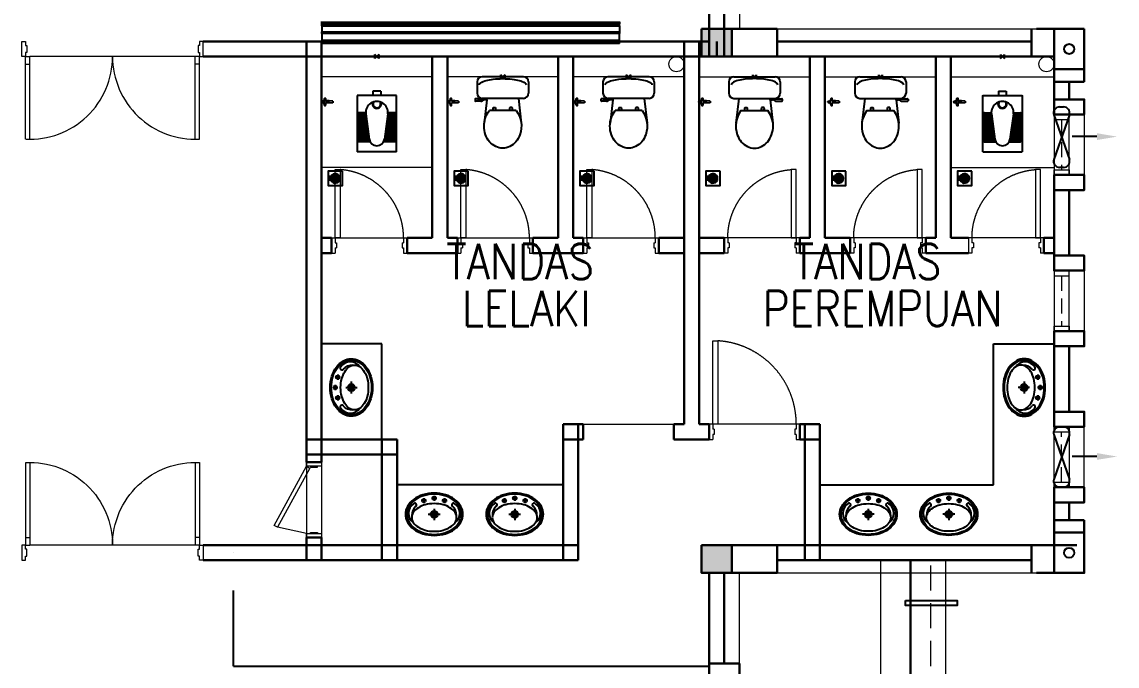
# Model space of a CAD drawing. Header units: inches. Extents: x -86208230 to 200276, y 9267 to 1246656.
# Drawn here: x 128979 to 139855, y 37848 to 44242 of the extents above; entities that cross this region are included whole.
import ezdxf
from ezdxf.enums import TextEntityAlignment as Align

# ---------------------------------------------------------------- set-up
doc = ezdxf.new("R2010")
doc.units = ezdxf.units.IN
doc.header["$MEASUREMENT"] = 0
for name, pattern in [('DASHDOT', [1, 0.5, -0.25, 0, -0.25]), ('DASHED', [19.05, 12.7, -6.35]), ('HIDDEN', [0.375, 0.25, -0.125])]:
    doc.linetypes.add(name, pattern=pattern)
for name, color, linetype, lineweight in [('COLUMN', 8, 'Continuous', 30), ('CORRIDOR', 8, 'Continuous', 20), ('DETAIL', 8, 'Continuous', 20), ('DOOR', 8, 'Continuous', 20), ('DR', 8, 'Continuous', 18), ('LW', 8, 'Continuous', 20), ('t3', 8, 'Continuous', 25), ('wall', 8, 'Continuous', 30), ('WIN', 8, 'Continuous', 18)]:
    doc.layers.add(name, color=color, linetype=linetype, lineweight=lineweight)
for name, color, linetype in [('DOWNPIPE', 8, 'Continuous'), ('E-LIGHT', 4, 'Continuous'), ('Edges', 7, 'Continuous'), ('FIXT', 8, 'Continuous'), ('GRID', 8, 'DASHDOT'), ('LIGHT', 4, 'Continuous'), ('LWALL', 8, 'Continuous'), ('ORIGIN', 8, 'Continuous'), ('partition', 8, 'Continuous'), ('SAN', 8, 'Continuous'), ('SANITARY', 8, 'Continuous')]:
    doc.layers.add(name, color=color, linetype=linetype)
doc.layers.get('E-LIGHT').off()
doc.styles.add('LAILA', font='romans.shx', dxfattribs={"width": 0.85})

# ---------------------------------------------------------------- blocks, each defined once
blk = doc.blocks.new('Dp750')
at = {"layer": 'DOOR', "color": 1}
for p, q in [((0, 150), (0, 0)), ((0, 150), (0, 0)), ((750, 150), (750, 0)), ((750, 150), (750, 0))]:
    blk.add_line(p, q, dxfattribs=at)
at = {"layer": 'DOOR'}
for p, q in [((0, 150), (35, 150)), ((35, 150), (35, 100)), ((715, 150), (750, 150)), ((715, 150), (715, 100)), ((0, 0), (35, 0)), ((35, 100), (50, 100)), ((35, 50), (50, 50)), ((35, 50), (35, 0)), ((50, 100), (50, 50)), ((700, 100), (700, 50)), ((700, 100), (715, 100)), ((700, 50), (715, 50)), ((715, 50), (715, 0)), ((715, 0), (750, 0))]:
    blk.add_line(p, q, dxfattribs=at)
blk.add_lwpolyline([(35, 150), (35, 830), (85, 830), (85, 150)], close=True, dxfattribs=at)
at = {"layer": 'DOOR', "color": 9, "linetype": 'DASHED', "ltscale": 100}
blk.add_arc((35, 150), 680, 360, 85.7833, dxfattribs=at)
blk = doc.blocks.new('TAB')
at = {"layer": 'FIXT'}
for p, q in [((-186, 13), (-70, 22)), ((-186, -13), (-186, 13)), ((-120, 5), (-120, -5)), ((-80, 10), (-115, 10)), ((-70, 55), (-70, 20)), ((-55, 60), (-65, 60)), ((-50, 55), (-50, 20)), ((-50, 24), (-46, 24)), ((-5, 10), (-40, 10)), ((0, 5), (0, -5)), ((-186, -13), (-70, -22)), ((-80, -10), (-115, -10)), ((-70, -20), (-70, -55)), ((-55, -60), (-65, -60)), ((-50, -20), (-50, -55)), ((-50, -24), (-46, -24)), ((-5, -10), (-40, -10))]:
    blk.add_line(p, q, dxfattribs=at)
for centre, radius, start, end in [((-115, 5), 5, 90, 180), ((-80, 20), 10, 270, 0), ((-65, 55), 5, 90, 180), ((-55, 55), 5, 0, 90), ((-40, 20), 10, 180, 270), ((-46, 0), 24.2, 24.4433, 90), ((-5, 5), 5, 0, 90), ((-115, -5), 5, 180, 270), ((-80, -20), 10, 0, 90), ((-65, -55), 5, 180, 270), ((-55, -55), 5, 270, 0), ((-40, -20), 10, 90, 180), ((-46, 0), 24.2, 270, 335.5567), ((-5, -5), 5, 270, 0)]:
    blk.add_arc(centre, radius, start, end, dxfattribs=at)
blk = doc.blocks.new('TAP1-P')
at = {"layer": 'FIXT', "rotation": 90}
blk.add_blockref('TAB', (0, 0), dxfattribs=at)
blk = doc.blocks.new('TAP(C)')
at = {"layer": 'wall', "xscale": -0.599999999973992, "yscale": 0.5999999999767169, "zscale": 0.5999999999999999, "rotation": 269.9999000484524}
blk.add_blockref('TAP1-P', (0, 0), dxfattribs=at)
blk = doc.blocks.new('*X41')
at = {"color": 0}
for p, q in [((89.889, 61.166), (89.852, 61.203)), ((89.853, 61.198), (89.901, 61.245)), ((89.853, 61.216), (89.883, 61.245)), ((89.905, 61.168), (89.854, 61.219)), ((89.858, 61.185), (89.913, 61.24)), ((89.917, 61.175), (89.86, 61.231)), ((89.867, 61.176), (89.923, 61.232)), ((89.925, 61.184), (89.869, 61.239)), ((89.878, 61.169), (89.93, 61.221)), ((89.931, 61.196), (89.882, 61.245)), ((89.893, 61.166), (89.932, 61.206)), ((89.932, 61.212), (89.898, 61.246))]:
    blk.add_line(p, q, dxfattribs=at)
blk = doc.blocks.new('ZPO')
at = {"layer": 'ORIGIN'}
for p, q in [((-20, 20), (-20, -20)), ((-20, 20), (20, -20)), ((-20, -20), (20, 20)), ((20, -20), (20, 20))]:
    blk.add_line(p, q, dxfattribs=at)
blk = doc.blocks.new('Dp900')
at = {"layer": 'DOOR', "color": 4}
for p, q in [((35, 150), (0, 150)), ((35, 150), (35, 100)), ((900, 150), (865, 150)), ((865, 150), (865, 100)), ((0, 0), (35, 0)), ((50, 100), (35, 100)), ((50, 50), (35, 50)), ((35, 50), (35, 0)), ((50, 100), (50, 50)), ((850, 100), (850, 50)), ((865, 100), (850, 100)), ((865, 50), (850, 50)), ((865, 50), (865, 0)), ((865, 0), (900, 0))]:
    blk.add_line(p, q, dxfattribs=at)
at = {"layer": 'DOOR', "color": 1}
for p, q in [((0, 150), (0, 0)), ((0, 150), (0, 0)), ((900, 150), (900, 0)), ((900, 150), (900, 0))]:
    blk.add_line(p, q, dxfattribs=at)
at = {"layer": 'DOOR'}
blk.add_lwpolyline([(35, 150), (35, 980), (85, 980), (85, 150)], close=True, dxfattribs=at)
at = {"layer": 'DOOR', "color": 9, "linetype": 'DASHED', "ltscale": 100}
blk.add_arc((35, 150), 830, 360, 86.5464, dxfattribs=at)
blk = doc.blocks.new('W22')
at = {"layer": 'LW', "color": 2}
blk.add_line((-2456199, -908621), (-2456199, -908021), dxfattribs=at)
at = {"layer": 'wall'}
for points in [[(-2456499, -908021), (-2456499, -907871), (-2456199, -907871), (-2456199, -908021)], [(-2456499, -908771), (-2456499, -908621), (-2456199, -908621), (-2456199, -908771)]]:
    blk.add_lwpolyline(points, close=True, dxfattribs=at)
at = {"layer": 'WIN', "linetype": 'HIDDEN', "ltscale": 600}
blk.add_line((-2456424, -908571), (-2456424, -908071), dxfattribs=at)
at = {"layer": 'WIN'}
blk.add_line((-2456499, -908571), (-2456349, -908571), dxfattribs=at)
blk.add_lwpolyline([(-2456349, -908021), (-2456349, -908621), (-2456499, -908621), (-2456499, -908021)], dxfattribs=at)
blk.add_lwpolyline([(-2456349, -908071), (-2456349, -908021), (-2456499, -908021), (-2456499, -908071)], close=True, dxfattribs=at)
blk = doc.blocks.new('WC1')
at = {"layer": 'DETAIL', "color": 8}
for p, q in [((-2082463, -671463), (-2082463, -671853)), ((-2082463, -671463), (-2081903, -671463)), ((-2082363, -671479), (-2082363, -671591)), ((-2082351, -671479), (-2082351, -671586)), ((-2082338, -671479), (-2082338, -671583)), ((-2082326, -671479), (-2082326, -671582)), ((-2082313, -671479), (-2082313, -671580)), ((-2082301, -671479), (-2082301, -671578)), ((-2082288, -671479), (-2082288, -671577)), ((-2082276, -671479), (-2082276, -671575)), ((-2082263, -671479), (-2082263, -671573)), ((-2082251, -671479), (-2082251, -671571)), ((-2082238, -671479), (-2082238, -671570)), ((-2082226, -671479), (-2082226, -671568)), ((-2082213, -671479), (-2082213, -671566)), ((-2082201, -671479), (-2082201, -671564)), ((-2082188, -671479), (-2082188, -671563)), ((-2082176, -671479), (-2082176, -671561)), ((-2082163, -671479), (-2082163, -671559)), ((-2082151, -671479), (-2082151, -671557)), ((-2082138, -671479), (-2082138, -671556)), ((-2082126, -671479), (-2082126, -671554)), ((-2082113, -671479), (-2082113, -671552)), ((-2082101, -671479), (-2082101, -671551)), ((-2082088, -671479), (-2082088, -671549)), ((-2082076, -671479), (-2082076, -671548)), ((-2081903, -671463), (-2081903, -671853)), ((-2082089, -671549), (-2082339, -671584)), ((-2081863, -671619), (-2081903, -671619)), ((-2081863, -671697), (-2081903, -671697)), ((-2081863, -671619), (-2081863, -671697)), ((-2082363, -671724), (-2082363, -671837)), ((-2082351, -671729), (-2082351, -671837)), ((-2082089, -671767), (-2082339, -671732)), ((-2082338, -671732), (-2082338, -671837)), ((-2082326, -671734), (-2082326, -671837)), ((-2082313, -671736), (-2082313, -671837)), ((-2082301, -671737), (-2082301, -671837)), ((-2082288, -671739), (-2082288, -671837)), ((-2082276, -671741), (-2082276, -671837)), ((-2082263, -671743), (-2082263, -671837)), ((-2082251, -671744), (-2082251, -671837)), ((-2082238, -671746), (-2082238, -671837)), ((-2082226, -671748), (-2082226, -671837)), ((-2082213, -671749), (-2082213, -671837)), ((-2082201, -671751), (-2082201, -671837)), ((-2082188, -671753), (-2082188, -671837)), ((-2082176, -671755), (-2082176, -671837)), ((-2082163, -671756), (-2082163, -671837)), ((-2082151, -671758), (-2082151, -671837)), ((-2082138, -671760), (-2082138, -671837)), ((-2082126, -671762), (-2082126, -671837)), ((-2082113, -671763), (-2082113, -671837)), ((-2082101, -671765), (-2082101, -671837)), ((-2082088, -671767), (-2082088, -671837)), ((-2082076, -671768), (-2082076, -671837)), ((-2081903, -671853), (-2082463, -671853))]:
    blk.add_line(p, q, dxfattribs=at)
for centre, radius, start, end in [((-2082357, -671479), 6.25, 0, 180), ((-2082332, -671479), 6.25, 0, 180), ((-2082307, -671479), 6.25, 0, 180), ((-2082282, -671479), 6.25, 0, 180), ((-2082257, -671479), 6.25, 0, 180), ((-2082232, -671479), 6.25, 0, 180), ((-2082207, -671479), 6.25, 0, 180), ((-2082182, -671479), 6.25, 0, 180), ((-2082157, -671479), 6.25, 0, 180), ((-2082132, -671479), 6.25, 0, 180), ((-2082107, -671479), 6.25, 0, 180), ((-2082082, -671479), 6.25, 0, 180), ((-2082328, -671658), 75, 97.889, 262.111), ((-2082073, -671658), 110, 262.111, 97.889), ((-2081988, -671658), 45, 68.1271, 291.8729), ((-2081988, -671658), 37.5, 57.0356, 302.9644), ((-2082357, -671837), 6.25, 180, 0), ((-2082332, -671837), 6.25, 180, 0), ((-2082307, -671837), 6.25, 180, 0), ((-2082282, -671837), 6.25, 180, 0), ((-2082257, -671837), 6.25, 180, 0), ((-2082232, -671837), 6.25, 180, 0), ((-2082207, -671837), 6.25, 180, 0), ((-2082182, -671837), 6.25, 180, 0), ((-2082157, -671837), 6.25, 180, 0), ((-2082132, -671837), 6.25, 180, 0), ((-2082107, -671837), 6.25, 180, 0), ((-2082082, -671837), 6.25, 180, 0)]:
    blk.add_arc(centre, radius, start, end, dxfattribs=at)
at = {"layer": 'ORIGIN', "color": 8}
for p, q in [((-2081498, -671638), (-2081538, -671638)), ((-2081498, -671638), (-2081538, -671678)), ((-2081538, -671638), (-2081498, -671678)), ((-2081538, -671678), (-2081498, -671678))]:
    blk.add_line(p, q, dxfattribs=at)
blk = doc.blocks.new('A$C64615766')
at = {"layer": 'CORRIDOR', "color": 2}
blk.add_line((1722, 823), (78, 823), dxfattribs=at)
at = {"layer": 'DR', "color": 3}
for p, q in [((0, 823), (0, 973)), ((1800, 823), (1800, 973))]:
    blk.add_line(p, q, dxfattribs=at)
at = {"layer": 'DR'}
for p, q in [((37, 823), (78, 823)), ((37, 1), (37, 823)), ((78, 0), (78, 823)), ((1762, 823), (1722, 823)), ((1722, 0), (1722, 823)), ((1762, 1), (1762, 823)), ((37, 748), (78, 748)), ((1762, 748), (1722, 748))]:
    blk.add_line(p, q, dxfattribs=at)
for points in [[(0, 973), (37, 973), (37, 933), (50, 933), (50, 863), (37, 863), (37, 823), (0, 823)], [(1800, 973), (1762, 973), (1762, 933), (1750, 933), (1750, 863), (1762, 863), (1762, 823), (1800, 823)]]:
    blk.add_lwpolyline(points, dxfattribs=at)
at = {"layer": 'DR', "color": 8}
for centre, start, end in [((78, 823), 267.2126, 0.0001), ((1722, 823), 179.9999, 272.7874)]:
    blk.add_arc(centre, 822, start, end, dxfattribs=at)
blk = doc.blocks.new('Ef')
at = {"layer": 'LIGHT', "color": 7}
blk.add_line((4, 348), (4, 102), dxfattribs=at)
at = {"layer": 'LIGHT'}
for p, q in [((-291, -23), (-291, 17)), ((-214, -80), (231, 74)), ((-214, 74), (231, -80)), ((309, 17), (309, -23))]:
    blk.add_line(p, q, dxfattribs=at)
for centre, start, end in [((-231, 17), 72.6318, 180), ((249, 17), 0, 107.3682), ((-231, -23), 180, 287.3682), ((249, -23), 252.6318, 0)]:
    blk.add_arc(centre, 60, start, end, dxfattribs=at)
at = {"layer": 'LIGHT', "color": 7}
blk.add_solid([(-30, 348), (37, 348), (4, 548)], dxfattribs=at)
blk = doc.blocks.new('air con')
at = {"layer": 'Edges'}
for p, q in [((71.4, 41.9), (152.4, 41.9)), ((71.4, 41.9), (71.4, 41.09)), ((152.4, 41.09), (152.4, 41.9)), ((71.4, 41.09), (152.4, 41.09)), ((71.4, 41.09), (71.4, 39.12)), ((71.4, 39.12), (152.4, 39.12)), ((71.4, 38.72), (71.4, 39.12)), ((152.4, 38.72), (71.4, 38.72)), ((71.4, 37.09), (71.4, 38.72)), ((152.4, 39.12), (152.4, 41.09)), ((152.4, 39.12), (152.4, 38.72)), ((152.4, 37.09), (152.4, 38.72)), ((71.4, 37.09), (71.4, 36.7)), ((152.4, 37.09), (71.4, 37.09)), ((152.4, 36.7), (71.4, 36.7)), ((71.4, 36.7), (71.4, 36.54)), ((152.4, 36.54), (71.4, 36.54)), ((71.4, 36.08), (71.4, 36.54)), ((152.4, 36.08), (71.4, 36.08)), ((71.4, 36.08), (71.4, 35.91)), ((152.4, 37.09), (152.4, 36.7)), ((152.4, 36.7), (152.4, 36.54)), ((152.4, 36.54), (152.4, 36.08)), ((152.4, 36.08), (152.4, 35.91))]:
    blk.add_line(p, q, dxfattribs=at)
blk = doc.blocks.new('2.0 HP AIR CONDITION')
at = {"xscale": 36.51607049631966, "yscale": 36.51607049631966, "zscale": 36.51607049631966}
blk.add_blockref('air con', (-4183, -544), dxfattribs=at)

msp = doc.modelspace()

# ---------------------------------------------------------------- hatches: boundary and pattern name
at = {"layer": 'COLUMN'}
for points in [[(135729, 44173), (136029, 44173), (136029, 43898), (135729, 43898)], [(135729, 39048), (136029, 39048), (136029, 38773), (135729, 38773)]]:
    msp.add_hatch(color=256, dxfattribs=at).paths.add_polyline_path(points)

# ---------------------------------------------------------------- linework, layer by layer
for points in [[(135729, 44173), (136029, 44173), (136029, 43898), (135729, 43898)], [(139529, 44173), (139229, 44173), (139229, 43773), (139529, 43773)], [(139529, 39173), (139229, 39173), (139229, 38773), (139529, 38773)], [(135729, 39048), (136029, 39048), (136029, 38773), (135729, 38773)]]:
    msp.add_lwpolyline(points, close=True, dxfattribs=at)
at = {"layer": 'DOWNPIPE'}
msp.add_lwpolyline([(137755, 38500), (138268, 38500), (138268, 38450), (137755, 38450)], close=True, dxfattribs=at)
for centre in [(139379, 43973), (139379, 38973)]:
    msp.add_circle(centre, 50, dxfattribs=at)
at = {"layer": 'DR'}
msp.add_line((131804, 39163), (131518, 39226), dxfattribs=at)
for points in [[(131804, 39833), (131839, 39814), (131518, 39226), (131483, 39245)], [(131804, 39873), (131954, 39873), (131954, 39833), (131804, 39833)], [(131804, 39163), (131954, 39163), (131954, 39123), (131804, 39123)]]:
    msp.add_lwpolyline(points, close=True, dxfattribs=at)
for points in [[(131844, 39833), (131844, 39823), (131914, 39823), (131914, 39833)], [(131844, 39163), (131844, 39173), (131914, 39173), (131914, 39163)]]:
    msp.add_lwpolyline(points, dxfattribs=at)
at = {"layer": 'GRID', "linetype": 'DASHDOT', "ltscale": 1500}
msp.add_line((131079, 37848), (131079, 39293), dxfattribs=at)
at = {"layer": 'LW'}
for p, q in [((136104, 44486), (136104, 44173)), ((133054, 43698), (131954, 43698)), ((134304, 43698), (133204, 43698)), ((135554, 43698), (134454, 43698)), ((135704, 43698), (136804, 43698)), ((136954, 43698), (138054, 43698)), ((138204, 43698), (139229, 43698)), ((133054, 42798), (131954, 42798)), ((138204, 42798), (139229, 42798)), ((132054, 42098), (132804, 42098)), ((132804, 41948), (132804, 42098)), ((133304, 42098), (134054, 42098)), ((134554, 42098), (135304, 42098)), ((135304, 41948), (135304, 42098)), ((136704, 42098), (135954, 42098)), ((135954, 41948), (135954, 42098)), ((137954, 42098), (137204, 42098)), ((139129, 42098), (138379, 42098)), ((134554, 40248), (135454, 40248)), ((136704, 40248), (135804, 40248)), ((131804, 39873), (131804, 39123)), ((131954, 39873), (131954, 39123)), ((137504, 38898), (137504, 32048)), ((136104, 37698), (136104, 38773))]:
    msp.add_line(p, q, dxfattribs=at)
for points in [[(136479, 32048), (137804, 32048), (137804, 38898)], [(136479, 31698), (138154, 31698), (138154, 38898)]]:
    msp.add_lwpolyline(points, dxfattribs=at)
at = {"layer": 'LW', "linetype": 'HIDDEN', "ltscale": 1000}
msp.add_lwpolyline([(136479, 31848), (138004, 31848), (138004, 38898)], dxfattribs=at)
at = {"layer": 'LW'}
for centre in [(135479, 43823), (139154, 43823)]:
    msp.add_circle(centre, 75, dxfattribs=at)
at = {"layer": 'LWALL'}
for p, q in [((132554, 41048), (131954, 41048)), ((132554, 39648), (132554, 41048)), ((138629, 41048), (139229, 41048)), ((138629, 39648), (138629, 41048)), ((134354, 39648), (132704, 39648)), ((136904, 39648), (138629, 39648))]:
    msp.add_line(p, q, dxfattribs=at)
at = {"layer": 'partition'}
msp.add_line((131079, 37848), (135804, 37848), dxfattribs=at)
at = {"layer": 'SAN'}
for p, q in [((133499, 43648), (133499, 43533)), ((133959, 43698), (133549, 43698)), ((133734, 43678), (133734, 43718)), ((133774, 43718), (133734, 43678)), ((133774, 43678), (133734, 43718)), ((133774, 43718), (133774, 43678)), ((134009, 43648), (134009, 43533)), ((134749, 43648), (134749, 43533)), ((135209, 43698), (134799, 43698)), ((134984, 43678), (134984, 43718)), ((135024, 43718), (134984, 43678)), ((135024, 43678), (134984, 43718)), ((135024, 43718), (135024, 43678)), ((135259, 43648), (135259, 43533)), ((135999, 43648), (135999, 43533)), ((136049, 43698), (136459, 43698)), ((136234, 43718), (136234, 43678)), ((136234, 43718), (136274, 43678)), ((136234, 43678), (136274, 43718)), ((136274, 43678), (136274, 43718)), ((136509, 43648), (136509, 43533)), ((137249, 43648), (137249, 43533)), ((137299, 43698), (137709, 43698)), ((137484, 43718), (137484, 43678)), ((137484, 43718), (137524, 43678)), ((137484, 43678), (137524, 43718)), ((137524, 43678), (137524, 43718)), ((137759, 43648), (137759, 43533)), ((132699, 43513), (132309, 43513)), ((132309, 43513), (132309, 42953)), ((132543, 43553), (132465, 43553)), ((132465, 43553), (132465, 43513)), ((132543, 43553), (132543, 43513)), ((132699, 42953), (132699, 43513)), ((138521, 43513), (138911, 43513)), ((138521, 42953), (138521, 43513)), ((138677, 43553), (138755, 43553)), ((138677, 43553), (138677, 43513)), ((138755, 43553), (138755, 43513)), ((138911, 43513), (138911, 42953)), ((133479, 43474), (133479, 43459)), ((133597, 43479), (133484, 43479)), ((133535, 43454), (133484, 43454)), ((133502, 43474), (133549, 43474)), ((133959, 43483), (133549, 43483)), ((133597, 43469), (133570, 43238)), ((133597, 43469), (133574, 43469)), ((133599, 43483), (133598, 43479)), ((133909, 43483), (133937, 43238)), ((134729, 43474), (134729, 43459)), ((134847, 43479), (134734, 43479)), ((134785, 43454), (134734, 43454)), ((134752, 43474), (134799, 43474)), ((135209, 43483), (134799, 43483)), ((134847, 43469), (134820, 43238)), ((134847, 43469), (134824, 43469)), ((134849, 43483), (134848, 43479)), ((135159, 43483), (135187, 43238)), ((136049, 43483), (136459, 43483)), ((136099, 43483), (136070, 43238)), ((136409, 43483), (136409, 43479)), ((136410, 43479), (136524, 43479)), ((136410, 43469), (136433, 43469)), ((136410, 43469), (136437, 43238)), ((136506, 43474), (136458, 43474)), ((136472, 43454), (136524, 43454)), ((136529, 43474), (136529, 43459)), ((137299, 43483), (137709, 43483)), ((137349, 43483), (137320, 43238)), ((137659, 43483), (137659, 43479)), ((137660, 43479), (137774, 43479)), ((137660, 43469), (137683, 43469)), ((137660, 43469), (137687, 43238)), ((137756, 43474), (137708, 43474)), ((137722, 43454), (137774, 43454)), ((137779, 43474), (137779, 43459)), ((132394, 43341), (132325, 43341)), ((132395, 43328), (132325, 43328)), ((132396, 43316), (132325, 43316)), ((132398, 43303), (132325, 43303)), ((132400, 43291), (132325, 43291)), ((132395, 43328), (132429, 43078)), ((132613, 43328), (132578, 43078)), ((132682, 43291), (132608, 43291)), ((132682, 43303), (132609, 43303)), ((132682, 43316), (132611, 43316)), ((132682, 43328), (132613, 43328)), ((132682, 43341), (132614, 43341)), ((133888, 43363), (133622, 43363)), ((133658, 43393), (133682, 43393)), ((133849, 43393), (133825, 43393)), ((135138, 43363), (134872, 43363)), ((134908, 43393), (134932, 43393)), ((135099, 43393), (135075, 43393)), ((136120, 43363), (136385, 43363)), ((136158, 43393), (136182, 43393)), ((136349, 43393), (136325, 43393)), ((137370, 43363), (137635, 43363)), ((137408, 43393), (137432, 43393)), ((137599, 43393), (137575, 43393)), ((138537, 43341), (138606, 43341)), ((138537, 43328), (138607, 43328)), ((138537, 43316), (138609, 43316)), ((138537, 43303), (138611, 43303)), ((138537, 43291), (138612, 43291)), ((138607, 43328), (138642, 43078)), ((138825, 43328), (138791, 43078)), ((138820, 43291), (138895, 43291)), ((138822, 43303), (138895, 43303)), ((138823, 43316), (138895, 43316)), ((138825, 43328), (138895, 43328)), ((138826, 43341), (138895, 43341)), ((132402, 43278), (132325, 43278)), ((132403, 43266), (132325, 43266)), ((132405, 43253), (132325, 43253)), ((132407, 43241), (132325, 43241)), ((132409, 43228), (132325, 43228)), ((132410, 43216), (132325, 43216)), ((132412, 43203), (132325, 43203)), ((132414, 43191), (132325, 43191)), ((132682, 43191), (132594, 43191)), ((132682, 43203), (132595, 43203)), ((132682, 43216), (132597, 43216)), ((132682, 43228), (132599, 43228)), ((132682, 43241), (132601, 43241)), ((132682, 43253), (132602, 43253)), ((132682, 43266), (132604, 43266)), ((132682, 43278), (132606, 43278)), ((138537, 43278), (138614, 43278)), ((138537, 43266), (138616, 43266)), ((138537, 43253), (138618, 43253)), ((138537, 43241), (138619, 43241)), ((138537, 43228), (138621, 43228)), ((138537, 43216), (138623, 43216)), ((138537, 43203), (138625, 43203)), ((138537, 43191), (138626, 43191)), ((138806, 43191), (138895, 43191)), ((138808, 43203), (138895, 43203)), ((138810, 43216), (138895, 43216)), ((138811, 43228), (138895, 43228)), ((138813, 43241), (138895, 43241)), ((138815, 43253), (138895, 43253)), ((138817, 43266), (138895, 43266)), ((138818, 43278), (138895, 43278)), ((132416, 43178), (132325, 43178)), ((132417, 43166), (132325, 43166)), ((132419, 43153), (132325, 43153)), ((132421, 43141), (132325, 43141)), ((132422, 43128), (132325, 43128)), ((132424, 43116), (132325, 43116)), ((132426, 43103), (132325, 43103)), ((132428, 43091), (132325, 43091)), ((132429, 43078), (132325, 43078)), ((132682, 43078), (132578, 43078)), ((132682, 43091), (132580, 43091)), ((132682, 43103), (132582, 43103)), ((132682, 43116), (132583, 43116)), ((132682, 43128), (132585, 43128)), ((132682, 43141), (132587, 43141)), ((132682, 43153), (132588, 43153)), ((132682, 43166), (132590, 43166)), ((132682, 43178), (132592, 43178)), ((138537, 43178), (138628, 43178)), ((138537, 43166), (138630, 43166)), ((138537, 43153), (138632, 43153)), ((138537, 43141), (138633, 43141)), ((138537, 43128), (138635, 43128)), ((138537, 43116), (138637, 43116)), ((138537, 43103), (138638, 43103)), ((138537, 43091), (138640, 43091)), ((138537, 43078), (138642, 43078)), ((138791, 43078), (138895, 43078)), ((138792, 43091), (138895, 43091)), ((138794, 43103), (138895, 43103)), ((138796, 43116), (138895, 43116)), ((138797, 43128), (138895, 43128)), ((138799, 43141), (138895, 43141)), ((138801, 43153), (138895, 43153)), ((138803, 43166), (138895, 43166)), ((138804, 43178), (138895, 43178)), ((132432, 43066), (132325, 43066)), ((132437, 43053), (132325, 43053)), ((132682, 43053), (132570, 43053)), ((132682, 43066), (132575, 43066)), ((138537, 43066), (138645, 43066)), ((138537, 43053), (138650, 43053)), ((138783, 43053), (138895, 43053)), ((138788, 43066), (138895, 43066)), ((132699, 42953), (132309, 42953)), ((138521, 42953), (138911, 42953)), ((132033, 42670), (132033, 42708)), ((132049, 42708), (132033, 42708)), ((132033, 42699), (132040, 42699)), ((132033, 42680), (132040, 42680)), ((132049, 42670), (132033, 42670)), ((133283, 42670), (133283, 42708)), ((133299, 42708), (133283, 42708)), ((133283, 42699), (133290, 42699)), ((133283, 42680), (133290, 42680)), ((133299, 42670), (133283, 42670)), ((134533, 42670), (134533, 42708)), ((134549, 42708), (134533, 42708)), ((134533, 42699), (134540, 42699)), ((134533, 42680), (134540, 42680)), ((134549, 42670), (134533, 42670)), ((135783, 42670), (135783, 42708)), ((135799, 42708), (135783, 42708)), ((135783, 42699), (135790, 42699)), ((135783, 42680), (135790, 42680)), ((135799, 42670), (135783, 42670)), ((137033, 42670), (137033, 42708)), ((137049, 42708), (137033, 42708)), ((137033, 42699), (137040, 42699)), ((137033, 42680), (137040, 42680)), ((137049, 42670), (137033, 42670)), ((138283, 42670), (138283, 42708)), ((138299, 42708), (138283, 42708)), ((138283, 42699), (138290, 42699)), ((138283, 42680), (138290, 42680)), ((138299, 42670), (138283, 42670)), ((132091, 40716), (132141, 40716)), ((132115, 40742), (132115, 40690)), ((139091, 40716), (139041, 40716)), ((139067, 40742), (139067, 40690)), ((132066, 40613), (132116, 40613)), ((132090, 40639), (132090, 40587)), ((132196, 40613), (132308, 40613)), ((132250, 40672), (132250, 40555)), ((138986, 40613), (138874, 40613)), ((138932, 40672), (138932, 40555)), ((139116, 40613), (139066, 40613)), ((139092, 40639), (139092, 40587)), ((132091, 40510), (132141, 40510)), ((132115, 40536), (132115, 40484)), ((139091, 40510), (139041, 40510)), ((139067, 40536), (139067, 40484)), ((132944, 39490), (132996, 39490)), ((132970, 39514), (132970, 39464)), ((133047, 39515), (133099, 39515)), ((133073, 39539), (133073, 39489)), ((133150, 39490), (133202, 39490)), ((133176, 39514), (133176, 39464)), ((133744, 39490), (133796, 39490)), ((133770, 39514), (133770, 39464)), ((133847, 39515), (133899, 39515)), ((133873, 39539), (133873, 39489)), ((133950, 39490), (134002, 39490)), ((133976, 39514), (133976, 39464)), ((137307, 39490), (137256, 39490)), ((137281, 39514), (137281, 39464)), ((137410, 39515), (137359, 39515)), ((137384, 39539), (137384, 39489)), ((137513, 39490), (137462, 39490)), ((137487, 39514), (137487, 39464)), ((138107, 39490), (138056, 39490)), ((138081, 39514), (138081, 39464)), ((138210, 39515), (138159, 39515)), ((138184, 39539), (138184, 39489)), ((138313, 39490), (138262, 39490)), ((138287, 39514), (138287, 39464)), ((133073, 39409), (133073, 39297)), ((133873, 39409), (133873, 39297)), ((137384, 39409), (137384, 39297)), ((138184, 39409), (138184, 39297)), ((133014, 39355), (133131, 39355)), ((133814, 39355), (133931, 39355)), ((137444, 39355), (137326, 39355)), ((138244, 39355), (138126, 39355))]:
    msp.add_line(p, q, dxfattribs=at)
for points in [[(133522, 43617, -0.255609), (133532, 43635, -0.077755), (133590, 43661, -0.037496), (133658, 43673, -0.027378), (133754, 43679, -0.027378), (133849, 43673, -0.037496), (133918, 43661, -0.077755), (133976, 43635, -0.255609), (133986, 43617, -0.255609)], [(134772, 43617, -0.255609), (134782, 43635, -0.077755), (134840, 43661, -0.037496), (134908, 43673, -0.027378), (135004, 43679, -0.027378), (135099, 43673, -0.037496), (135168, 43661, -0.077755), (135226, 43635, -0.255609), (135236, 43617, -0.255609)], [(136486, 43617, 0.255609), (136476, 43635, 0.077755), (136418, 43661, 0.037496), (136349, 43673, 0.027378), (136254, 43679, 0.027378), (136158, 43673, 0.037496), (136090, 43661, 0.077755), (136032, 43635, 0.255609), (136022, 43617, 0.255609)], [(137736, 43617, 0.255609), (137726, 43635, 0.077755), (137668, 43661, 0.037496), (137599, 43673, 0.027378), (137504, 43679, 0.027378), (137408, 43673, 0.037496), (137340, 43661, 0.077755), (137282, 43635, 0.255609), (137272, 43617, 0.255609)], [(133888, 43363, -0.247684), (133924, 43122, -0.091257), (133885, 43053, -0.103849), (133823, 43004, -0.114925), (133754, 42988, -0.114925), (133685, 43004, -0.103849), (133623, 43053, -0.091257), (133583, 43122, -0.08399), (133569, 43208, -0.08399), (133583, 43294, -0.09042), (133622, 43363, -0.09042)], [(135138, 43363, -0.247684), (135174, 43122, -0.091257), (135135, 43053, -0.103849), (135073, 43004, -0.114925), (135004, 42988, -0.114925), (134935, 43004, -0.103849), (134873, 43053, -0.091257), (134833, 43122, -0.08399), (134819, 43208, -0.08399), (134833, 43294, -0.09042), (134872, 43363, -0.09042)], [(136120, 43363, 0.247684), (136083, 43122, 0.091257), (136123, 43053, 0.103849), (136185, 43004, 0.114925), (136254, 42988, 0.114925), (136323, 43004, 0.103849), (136385, 43053, 0.091257), (136424, 43122, 0.08399), (136439, 43208, 0.08399), (136424, 43294, 0.09042), (136385, 43363, 0.09042)], [(137370, 43363, 0.247684), (137333, 43122, 0.091257), (137373, 43053, 0.103849), (137435, 43004, 0.114925), (137504, 42988, 0.114925), (137573, 43004, 0.103849), (137635, 43053, 0.091257), (137674, 43122, 0.08399), (137689, 43208, 0.08399), (137674, 43294, 0.09042), (137635, 43363, 0.09042)]]:
    msp.add_lwpolyline(points, format="xyb", dxfattribs=at)
for points in [[(132162, 42759), (132021, 42759), (132021, 42619), (132162, 42619)], [(133412, 42759), (133271, 42759), (133271, 42619), (133412, 42619)], [(134662, 42759), (134521, 42759), (134521, 42619), (134662, 42619)], [(135912, 42759), (135771, 42759), (135771, 42619), (135912, 42619)], [(137162, 42759), (137021, 42759), (137021, 42619), (137162, 42619)], [(138412, 42759), (138271, 42759), (138271, 42619), (138412, 42619)]]:
    msp.add_lwpolyline(points, close=True, dxfattribs=at)
for points in [[(132250, 40898, -0.128734), (132327, 40878, -0.10631), (132399, 40815, -0.084902), (132443, 40726, -0.074193), (132460, 40613, -0.074193), (132443, 40501, -0.084902), (132399, 40412, -0.10631), (132327, 40348, -0.128734), (132250, 40328, -0.128734), (132173, 40348, -0.10631), (132102, 40412, -0.084902), (132057, 40501, -0.074193), (132040, 40613, -0.074193), (132057, 40726, -0.084902), (132102, 40815, -0.10631), (132173, 40878, -0.128734)], [(138932, 40898, 0.128734), (138855, 40878, 0.10631), (138784, 40815, 0.084902), (138739, 40726, 0.074193), (138722, 40613, 0.074193), (138739, 40501, 0.084902), (138784, 40412, 0.10631), (138855, 40348, 0.128734), (138932, 40328, 0.128734), (139009, 40348, 0.10631), (139081, 40412, 0.084902), (139126, 40501, 0.074193), (139142, 40613, 0.074193), (139126, 40726, 0.084902), (139081, 40815, 0.10631), (139009, 40878, 0.128734)], [(132250, 40884, -0.128734), (132323, 40865, -0.10631), (132391, 40805, -0.084902), (132434, 40720, -0.074193), (132450, 40613, -0.074193), (132434, 40506, -0.084902), (132391, 40422, -0.10631), (132323, 40361, -0.128734), (132250, 40342, -0.128734), (132177, 40361, -0.10631), (132109, 40422, -0.084902), (132067, 40506, -0.074193), (132051, 40613, -0.074193), (132067, 40720, -0.084902), (132109, 40805, -0.10631), (132177, 40865, -0.128734)], [(132282, 40836, -0.148706), (132331, 40821, -0.107099), (132379, 40770, -0.07588), (132408, 40702, -0.062731), (132419, 40613, -0.062731), (132408, 40524, -0.07588), (132379, 40456, -0.107099), (132331, 40405, -0.148706), (132282, 40391, -0.148706), (132233, 40405, -0.107099), (132185, 40456, -0.07588), (132156, 40524, -0.062731), (132144, 40613, -0.062731), (132156, 40702, -0.07588), (132185, 40770, -0.107099), (132233, 40821, -0.148706)], [(138932, 40884, 0.128734), (138859, 40865, 0.10631), (138791, 40805, 0.084902), (138749, 40720, 0.074193), (138733, 40613, 0.074193), (138749, 40506, 0.084902), (138791, 40422, 0.10631), (138859, 40361, 0.128734), (138932, 40342, 0.128734), (139005, 40361, 0.10631), (139073, 40422, 0.084902), (139116, 40506, 0.074193), (139132, 40613, 0.074193), (139116, 40720, 0.084902), (139073, 40805, 0.10631), (139005, 40865, 0.128734)], [(138901, 40836, 0.148706), (138852, 40821, 0.107099), (138803, 40770, 0.07588), (138774, 40702, 0.062731), (138763, 40613, 0.062731), (138774, 40524, 0.07588), (138803, 40456, 0.107099), (138852, 40405, 0.148706), (138901, 40391, 0.148706), (138949, 40405, 0.107099), (138998, 40456, 0.07588), (139027, 40524, 0.062731), (139038, 40613, 0.062731), (139027, 40702, 0.07588), (138998, 40770, 0.107099), (138949, 40821, 0.148706)], [(132788, 39355, 0.128734), (132808, 39278, 0.10631), (132871, 39206, 0.084902), (132960, 39162, 0.074193), (133073, 39145, 0.074193), (133186, 39162, 0.084902), (133275, 39206, 0.10631), (133338, 39278, 0.128734), (133358, 39355, 0.128734), (133338, 39432, 0.10631), (133275, 39503, 0.084902), (133186, 39548, 0.074193), (133073, 39565, 0.074193), (132960, 39548, 0.084902), (132871, 39503, 0.10631), (132808, 39432, 0.128734)], [(132802, 39355, 0.128734), (132821, 39282, 0.10631), (132882, 39214, 0.084902), (132966, 39171, 0.074193), (133073, 39155, 0.074193), (133180, 39171, 0.084902), (133264, 39214, 0.10631), (133325, 39282, 0.128734), (133344, 39355, 0.128734), (133325, 39428, 0.10631), (133264, 39496, 0.084902), (133180, 39538, 0.074193), (133073, 39554, 0.074193), (132966, 39538, 0.084902), (132882, 39496, 0.10631), (132821, 39428, 0.128734)], [(133588, 39355, 0.128734), (133608, 39278, 0.10631), (133671, 39206, 0.084902), (133760, 39162, 0.074193), (133873, 39145, 0.074193), (133986, 39162, 0.084902), (134075, 39206, 0.10631), (134138, 39278, 0.128734), (134158, 39355, 0.128734), (134138, 39432, 0.10631), (134075, 39503, 0.084902), (133986, 39548, 0.074193), (133873, 39565, 0.074193), (133760, 39548, 0.084902), (133671, 39503, 0.10631), (133608, 39432, 0.128734)], [(133602, 39355, 0.128734), (133621, 39282, 0.10631), (133682, 39214, 0.084902), (133766, 39171, 0.074193), (133873, 39155, 0.074193), (133980, 39171, 0.084902), (134064, 39214, 0.10631), (134125, 39282, 0.128734), (134144, 39355, 0.128734), (134125, 39428, 0.10631), (134064, 39496, 0.084902), (133980, 39538, 0.074193), (133873, 39554, 0.074193), (133766, 39538, 0.084902), (133682, 39496, 0.10631), (133621, 39428, 0.128734)], [(137669, 39355, -0.128734), (137649, 39278, -0.10631), (137586, 39206, -0.084902), (137497, 39162, -0.074193), (137384, 39145, -0.074193), (137272, 39162, -0.084902), (137183, 39206, -0.10631), (137120, 39278, -0.128734), (137099, 39355, -0.128734), (137120, 39432, -0.10631), (137183, 39503, -0.084902), (137272, 39548, -0.074193), (137384, 39565, -0.074193), (137497, 39548, -0.084902), (137586, 39503, -0.10631), (137649, 39432, -0.128734)], [(137655, 39355, -0.128734), (137636, 39282, -0.10631), (137576, 39214, -0.084902), (137491, 39171, -0.074193), (137384, 39155, -0.074193), (137278, 39171, -0.084902), (137193, 39214, -0.10631), (137133, 39282, -0.128734), (137114, 39355, -0.128734), (137133, 39428, -0.10631), (137193, 39496, -0.084902), (137278, 39538, -0.074193), (137384, 39554, -0.074193), (137491, 39538, -0.084902), (137576, 39496, -0.10631), (137636, 39428, -0.128734)], [(138469, 39355, -0.128734), (138449, 39278, -0.10631), (138386, 39206, -0.084902), (138297, 39162, -0.074193), (138184, 39145, -0.074193), (138072, 39162, -0.084902), (137983, 39206, -0.10631), (137920, 39278, -0.128734), (137899, 39355, -0.128734), (137920, 39432, -0.10631), (137983, 39503, -0.084902), (138072, 39548, -0.074193), (138184, 39565, -0.074193), (138297, 39548, -0.084902), (138386, 39503, -0.10631), (138449, 39432, -0.128734)], [(138455, 39355, -0.128734), (138436, 39282, -0.10631), (138376, 39214, -0.084902), (138291, 39171, -0.074193), (138184, 39155, -0.074193), (138078, 39171, -0.084902), (137993, 39214, -0.10631), (137933, 39282, -0.128734), (137914, 39355, -0.128734), (137933, 39428, -0.10631), (137993, 39496, -0.084902), (138078, 39538, -0.074193), (138184, 39554, -0.074193), (138291, 39538, -0.084902), (138376, 39496, -0.10631), (138436, 39428, -0.128734)], [(132850, 39323, 0.148706), (132865, 39274, 0.107099), (132916, 39226, 0.07588), (132984, 39197, 0.062731), (133073, 39186, 0.062731), (133162, 39197, 0.07588), (133230, 39226, 0.107099), (133281, 39274, 0.148706), (133295, 39323, 0.148706), (133281, 39372, 0.107099), (133230, 39420, 0.07588), (133162, 39449, 0.062731), (133073, 39461, 0.062731), (132984, 39449, 0.07588), (132916, 39420, 0.107099), (132865, 39372, 0.148706)], [(133650, 39323, 0.148706), (133665, 39274, 0.107099), (133716, 39226, 0.07588), (133784, 39197, 0.062731), (133873, 39186, 0.062731), (133962, 39197, 0.07588), (134030, 39226, 0.107099), (134081, 39274, 0.148706), (134095, 39323, 0.148706), (134081, 39372, 0.107099), (134030, 39420, 0.07588), (133962, 39449, 0.062731), (133873, 39461, 0.062731), (133784, 39449, 0.07588), (133716, 39420, 0.107099), (133665, 39372, 0.148706)], [(137607, 39323, -0.148706), (137592, 39274, -0.107099), (137542, 39226, -0.07588), (137473, 39197, -0.062731), (137384, 39186, -0.062731), (137295, 39197, -0.07588), (137227, 39226, -0.107099), (137177, 39274, -0.148706), (137162, 39323, -0.148706), (137177, 39372, -0.107099), (137227, 39420, -0.07588), (137295, 39449, -0.062731), (137384, 39461, -0.062731), (137473, 39449, -0.07588), (137542, 39420, -0.107099), (137592, 39372, -0.148706)], [(138407, 39323, -0.148706), (138392, 39274, -0.107099), (138342, 39226, -0.07588), (138273, 39197, -0.062731), (138184, 39186, -0.062731), (138095, 39197, -0.07588), (138027, 39226, -0.107099), (137977, 39274, -0.148706), (137962, 39323, -0.148706), (137977, 39372, -0.107099), (138027, 39420, -0.07588), (138095, 39449, -0.062731), (138184, 39461, -0.062731), (138273, 39449, -0.07588), (138342, 39420, -0.107099), (138392, 39372, -0.148706)]]:
    msp.add_lwpolyline(points, format="xyb", close=True, dxfattribs=at)
for centre, radius in [((132091, 42689), 37.5), ((133341, 42689), 37.5), ((134591, 42689), 37.5), ((135841, 42689), 37.5), ((137091, 42689), 37.5), ((138341, 42689), 37.5), ((132115, 40716), 17.5), ((139067, 40716), 17.5), ((132090, 40613), 17.5), ((132250, 40613), 35), ((132250, 40613), 22.5), ((138932, 40613), 35), ((138932, 40613), 22.5), ((139092, 40613), 17.5), ((132115, 40510), 17.5), ((139067, 40510), 17.5), ((132970, 39490), 17.5), ((133073, 39515), 17.5), ((133176, 39490), 17.5), ((133770, 39490), 17.5), ((133873, 39515), 17.5), ((133976, 39490), 17.5), ((137281, 39490), 17.5), ((137384, 39515), 17.5), ((137487, 39490), 17.5), ((138081, 39490), 17.5), ((138184, 39515), 17.5), ((138287, 39490), 17.5), ((133073, 39355), 35), ((133073, 39355), 22.5), ((133873, 39355), 35), ((133873, 39355), 22.5), ((137384, 39355), 35), ((137384, 39355), 22.5), ((138184, 39355), 35), ((138184, 39355), 22.5)]:
    msp.add_circle(centre, radius, dxfattribs=at)
for centre, radius, start, end in [((133549, 43648), 50, 90, 180), ((133959, 43648), 50, 0, 90), ((134799, 43648), 50, 90, 180), ((135209, 43648), 50, 0, 90), ((136049, 43648), 50, 90, 180), ((136459, 43648), 50, 0, 90), ((137299, 43648), 50, 90, 180), ((137709, 43648), 50, 0, 90), ((133549, 43533), 50, 180, 270), ((133959, 43533), 50, 270, 0), ((134799, 43533), 50, 180, 270), ((135209, 43533), 50, 270, 0), ((136049, 43533), 50, 180, 270), ((136459, 43533), 50, 270, 0), ((137299, 43533), 50, 180, 270), ((137709, 43533), 50, 270, 0), ((132504, 43343), 110, 352.111, 187.889), ((132504, 43428), 45, 158.1271, 21.8729), ((132504, 43428), 37.5, 147.0356, 32.9644), ((133484, 43474), 5, 90, 180), ((133484, 43459), 5, 180, 270), ((133535, 43474), 20, 270, 312.1064), ((133547, 43468), 6.14, 1.2001, 72.8006), ((133574, 43431), 38.1, 89.8253, 132.1064), ((133597, 43474), 5, 270, 90), ((134734, 43474), 5, 90, 180), ((134734, 43459), 5, 180, 270), ((134785, 43474), 20, 270, 312.1064), ((134797, 43468), 6.14, 1.2001, 72.8006), ((134824, 43431), 38.1, 89.8253, 132.1064), ((134847, 43474), 5, 270, 90), ((136410, 43474), 5, 90, 270), ((136433, 43431), 38.1, 47.8936, 90.1747), ((136460, 43468), 6.14, 107.1994, 178.7999), ((136472, 43474), 20, 227.8936, 270), ((136524, 43474), 5, 0, 90), ((136524, 43459), 5, 270, 0), ((137660, 43474), 5, 90, 270), ((137683, 43431), 38.1, 47.8936, 90.1747), ((137710, 43468), 6.14, 107.1994, 178.7999), ((137722, 43474), 20, 227.8936, 270), ((137774, 43474), 5, 0, 90), ((137774, 43459), 5, 270, 0), ((138716, 43343), 110, 352.111, 187.889), ((138716, 43428), 45, 158.1271, 21.8729), ((138716, 43428), 37.5, 147.0356, 32.9644), ((132325, 43334), 6.25, 90, 270), ((132325, 43309), 6.25, 90, 270), ((132325, 43284), 6.25, 90, 270), ((132682, 43334), 6.25, 270, 90), ((132682, 43309), 6.25, 270, 90), ((132682, 43284), 6.25, 270, 90), ((133692, 43378), 37.2, 156.1865, 203.8135), ((133648, 43378), 37.2, 336.1865, 23.8135), ((133859, 43378), 37.2, 156.1865, 203.8135), ((133815, 43378), 37.2, 336.1865, 23.8135), ((134942, 43378), 37.2, 156.1865, 203.8135), ((134898, 43378), 37.2, 336.1865, 23.8135), ((135109, 43378), 37.2, 156.1865, 203.8135), ((135065, 43378), 37.2, 336.1865, 23.8135), ((136192, 43378), 37.2, 156.1865, 203.8135), ((136148, 43378), 37.2, 336.1865, 23.8135), ((136359, 43378), 37.2, 156.1865, 203.8135), ((136315, 43378), 37.2, 336.1865, 23.8135), ((137442, 43378), 37.2, 156.1865, 203.8135), ((137398, 43378), 37.2, 336.1865, 23.8135), ((137609, 43378), 37.2, 156.1865, 203.8135), ((137565, 43378), 37.2, 336.1865, 23.8135), ((138537, 43334), 6.25, 90, 270), ((138537, 43309), 6.25, 90, 270), ((138537, 43284), 6.25, 90, 270), ((138895, 43334), 6.25, 270, 90), ((138895, 43309), 6.25, 270, 90), ((138895, 43284), 6.25, 270, 90), ((132325, 43259), 6.25, 90, 270), ((132325, 43234), 6.25, 90, 270), ((132325, 43209), 6.25, 90, 270), ((132325, 43184), 6.25, 90, 270), ((132682, 43259), 6.25, 270, 90), ((132682, 43234), 6.25, 270, 90), ((132682, 43209), 6.25, 270, 90), ((132682, 43184), 6.25, 270, 90), ((138537, 43259), 6.25, 90, 270), ((138537, 43234), 6.25, 90, 270), ((138537, 43209), 6.25, 90, 270), ((138537, 43184), 6.25, 90, 270), ((138895, 43259), 6.25, 270, 90), ((138895, 43234), 6.25, 270, 90), ((138895, 43209), 6.25, 270, 90), ((138895, 43184), 6.25, 270, 90), ((132325, 43159), 6.25, 90, 270), ((132325, 43134), 6.25, 90, 270), ((132325, 43109), 6.25, 90, 270), ((132325, 43084), 6.25, 90, 270), ((132504, 43088), 75, 187.889, 352.111), ((132682, 43159), 6.25, 270, 90), ((132682, 43134), 6.25, 270, 90), ((132682, 43109), 6.25, 270, 90), ((132682, 43084), 6.25, 270, 90), ((138537, 43159), 6.25, 90, 270), ((138537, 43134), 6.25, 90, 270), ((138537, 43109), 6.25, 90, 270), ((138537, 43084), 6.25, 90, 270), ((138716, 43088), 75, 187.889, 352.111), ((138895, 43159), 6.25, 270, 90), ((138895, 43134), 6.25, 270, 90), ((138895, 43109), 6.25, 270, 90), ((138895, 43084), 6.25, 270, 90), ((132325, 43059), 6.25, 90, 270), ((132682, 43059), 6.25, 270, 90), ((138537, 43059), 6.25, 90, 270), ((138895, 43059), 6.25, 270, 90), ((132040, 42689), 9.38, 270.0001, 90.0001), ((132091, 42689), 46.9, 203.5783, 156.4219), ((133290, 42689), 9.38, 270.0001, 90.0001), ((133341, 42689), 46.9, 203.5783, 156.4219), ((134540, 42689), 9.38, 270.0001, 90.0001), ((134591, 42689), 46.9, 203.5783, 156.4219), ((135790, 42689), 9.38, 270.0001, 90.0001), ((135841, 42689), 46.9, 203.5783, 156.4219), ((137040, 42689), 9.38, 270.0001, 90.0001), ((137091, 42689), 46.9, 203.5783, 156.4219), ((138290, 42689), 9.38, 270.0001, 90.0001), ((138341, 42689), 46.9, 203.5783, 156.4219), ((132157, 40805), 17.5, 134.137, 328.3974), ((132240, 40753), 115, 34.0878, 145.6157), ((132256, 40719), 115, 86.3908, 137.7916), ((138943, 40753), 115, 34.3843, 145.9122), ((138926, 40719), 115, 42.2084, 93.6092), ((139026, 40805), 17.5, 211.6026, 45.863), ((132157, 40421), 17.5, 31.6026, 225.863), ((132240, 40473), 115, 214.3843, 325.9122), ((132256, 40507), 115, 222.2084, 273.6092), ((138943, 40473), 115, 214.0878, 325.6157), ((138926, 40507), 115, 266.3908, 317.7916), ((139026, 40421), 17.5, 314.137, 148.3974), ((132933, 39365), 115, 124.3843, 235.9122), ((132967, 39349), 115, 132.2084, 183.6092), ((132881, 39448), 17.5, 301.6026, 135.863), ((133265, 39448), 17.5, 44.137, 238.3974), ((133179, 39349), 115, 356.3908, 47.7916), ((133213, 39365), 115, 304.0878, 55.6157), ((133733, 39365), 115, 124.3843, 235.9122), ((133767, 39349), 115, 132.2084, 183.6092), ((133681, 39448), 17.5, 301.6026, 135.863), ((134065, 39448), 17.5, 44.137, 238.3974), ((133979, 39349), 115, 356.3908, 47.7916), ((134013, 39365), 115, 304.0878, 55.6157), ((137245, 39365), 115, 124.3843, 235.9122), ((137278, 39349), 115, 132.2084, 183.6092), ((137192, 39448), 17.5, 301.6026, 135.863), ((137577, 39448), 17.5, 44.137, 238.3974), ((137491, 39349), 115, 356.3908, 47.7916), ((137524, 39365), 115, 304.0878, 55.6157), ((138045, 39365), 115, 124.3843, 235.9122), ((138078, 39349), 115, 132.2084, 183.6092), ((137992, 39448), 17.5, 301.6026, 135.863), ((138377, 39448), 17.5, 44.137, 238.3974), ((138291, 39349), 115, 356.3908, 47.7916), ((138324, 39365), 115, 304.0878, 55.6157)]:
    msp.add_arc(centre, radius, start, end, dxfattribs=at)
at = {"layer": 'wall'}
for p, q in [((135804, 44636), (135804, 44048)), ((135954, 44486), (135954, 44048)), ((136479, 44173), (135804, 44173)), ((136479, 43898), (136479, 44173)), ((139004, 43898), (139004, 44173)), ((139529, 44173), (139054, 44173)), ((131804, 44048), (130779, 44048)), ((131804, 44048), (131804, 39873)), ((135804, 44048), (131804, 44048)), ((131954, 44048), (131954, 39873)), ((135554, 40248), (135554, 44048)), ((135704, 40248), (135704, 44048)), ((135804, 44048), (135804, 43898)), ((135879, 44048), (135879, 43898)), ((135954, 44048), (135954, 43898)), ((136029, 44048), (136029, 43898)), ((139004, 44048), (136479, 44048)), ((131804, 43898), (130779, 43898)), ((139229, 43898), (131804, 43898)), ((133054, 42098), (133054, 43898)), ((133204, 42098), (133204, 43898)), ((134304, 42098), (134304, 43898)), ((134454, 42098), (134454, 43898)), ((136804, 42098), (136804, 43898)), ((136954, 42098), (136954, 43898)), ((138054, 42098), (138054, 43898)), ((138204, 42098), (138204, 43898)), ((139229, 43323), (139229, 43773)), ((139529, 43773), (139529, 43648)), ((139229, 43648), (139529, 43648)), ((139379, 43473), (139379, 43648)), ((139229, 41773), (139229, 42723)), ((139379, 41923), (139379, 42573)), ((132054, 42098), (131954, 42098)), ((132054, 41948), (132054, 42098)), ((132804, 42098), (132804, 41948)), ((132804, 41948), (132804, 42098)), ((133054, 42098), (132804, 42098)), ((133304, 42098), (133204, 42098)), ((133304, 41948), (133304, 42098)), ((134304, 42098), (134054, 42098)), ((134054, 41948), (134054, 42098)), ((134054, 42098), (134054, 41948)), ((134054, 41948), (134054, 42098)), ((134554, 42098), (134454, 42098)), ((134554, 41948), (134554, 42098)), ((135304, 42098), (135304, 41948)), ((135304, 41948), (135304, 42098)), ((135554, 42098), (135304, 42098)), ((135704, 42098), (135954, 42098)), ((135954, 41948), (135954, 42098)), ((135954, 42098), (135954, 41948)), ((136704, 42098), (136804, 42098)), ((136704, 41948), (136704, 42098)), ((136954, 42098), (137204, 42098)), ((137204, 41948), (137204, 42098)), ((137204, 42098), (137204, 41948)), ((137204, 41948), (137204, 42098)), ((137954, 42098), (138054, 42098)), ((137954, 41948), (137954, 42098)), ((138204, 42098), (138379, 42098)), ((139129, 41948), (139129, 42098)), ((139129, 42098), (139229, 42098)), ((132054, 41948), (131954, 41948)), ((133304, 41948), (132804, 41948)), ((134554, 41948), (134054, 41948)), ((135554, 41948), (135304, 41948)), ((135704, 41948), (135954, 41948)), ((136704, 41948), (137204, 41948)), ((137954, 41948), (138379, 41948)), ((139129, 41948), (139229, 41948)), ((139229, 40223), (139229, 41173)), ((139379, 40373), (139379, 41023)), ((134354, 38898), (134354, 40248)), ((134554, 40248), (134354, 40248)), ((134504, 38898), (134504, 40248)), ((134554, 40248), (134554, 40098)), ((135454, 40248), (135554, 40248)), ((135454, 40098), (135454, 40248)), ((135704, 40248), (135804, 40248)), ((135804, 40098), (135804, 40248)), ((136704, 40248), (136704, 40098)), ((136704, 40248), (136904, 40248)), ((136754, 38898), (136754, 40248)), ((136904, 38898), (136904, 40248)), ((131804, 40098), (132704, 40098)), ((132554, 40098), (132554, 38898)), ((132704, 40098), (132704, 38898)), ((134554, 40098), (134354, 40098)), ((135454, 40098), (135804, 40098)), ((136704, 40098), (136904, 40098)), ((131804, 39948), (132704, 39948)), ((131804, 39873), (131954, 39873)), ((131804, 39873), (131954, 39873)), ((139229, 39048), (139229, 39623)), ((139379, 39298), (139379, 39473)), ((139229, 39298), (139529, 39298)), ((139529, 39173), (139529, 39298)), ((131804, 39048), (130779, 39048)), ((131804, 39123), (131954, 39123)), ((131804, 39123), (131954, 39123)), ((131804, 39123), (131804, 38898)), ((131804, 39048), (134504, 39048)), ((131804, 38898), (131804, 39048)), ((131954, 39123), (131954, 38898)), ((131954, 38898), (131954, 39048)), ((136029, 39048), (139454, 39048)), ((136479, 38773), (136479, 39048)), ((136479, 38773), (136479, 39048)), ((139004, 38773), (139004, 39048)), ((131804, 38898), (130779, 38898)), ((131804, 38898), (134504, 38898)), ((136029, 38923), (136029, 38773)), ((136479, 38898), (139004, 38898)), ((137804, 32173), (137804, 38898)), ((135804, 37723), (135804, 38773)), ((135954, 37873), (135954, 38773)), ((136479, 38773), (135954, 38773)), ((136479, 38773), (135954, 38773)), ((139054, 38773), (139454, 38773)), ((139054, 38773), (139529, 38773))]:
    msp.add_line(p, q, dxfattribs=at)
msp.add_lwpolyline([(135804, 37873), (135804, 37723), (136104, 37723), (136104, 37873)], close=True, dxfattribs=at)
at = {"layer": 'WIN'}
for p, q in [((136029, 43898), (136029, 44173)), ((136479, 44173), (139054, 44173)), ((136029, 38773), (136029, 39048)), ((136479, 38773), (139229, 38773))]:
    msp.add_line(p, q, dxfattribs=at)

# ---------------------------------------------------------------- block references
at = {"rotation": 180}
msp.add_blockref('2.0 HP AIR CONDITION', (133339, 45013), dxfattribs=at)
at = {"layer": 'DOOR', "ltscale": 2000}
msp.add_blockref('A$C64615766', (128979, 43076), dxfattribs=at)
at = {"layer": 'DOOR'}
for name, p in [('Dp750', (132054, 41948)), ('Dp750', (133304, 41948)), ('Dp750', (134554, 41948)), ('Dp900', (135804, 40098))]:
    msp.add_blockref(name, p, dxfattribs=at)
at = {"layer": 'DOOR', "xscale": -1}
for p in [(136704, 41948), (137954, 41948), (139129, 41948)]:
    msp.add_blockref('Dp750', p, dxfattribs=at)
at = {"layer": 'DOOR', "ltscale": 2000, "xscale": -1, "rotation": 180}
msp.add_blockref('A$C64615766', (128979, 39871), dxfattribs=at)
at = {"layer": 'E-LIGHT', "rotation": 270}
for p in [(139307, 43107), (139307, 39932)]:
    msp.add_blockref('Ef', p, dxfattribs=at)
at = {"layer": 'SAN', "extrusion": (0, 0, -1), "zscale": -1}
for p in [(-132504, 43898), (-137384, 39355), (-138184, 39355)]:
    msp.add_blockref('ZPO', p, dxfattribs=at)
at = {"layer": 'SAN'}
for p in [(138716, 43898), (133073, 39355), (133873, 39355)]:
    msp.add_blockref('ZPO', p, dxfattribs=at)
at = {"layer": 'SAN', "extrusion": (0, 0, -1), "xscale": -937.4999999997331, "yscale": 937.5, "zscale": -937.4999999997331, "rotation": 269.9998798480933}
for p in [(-189472, -41585), (-190722, -41585), (-191972, -41585), (-193222, -41585), (-194472, -41585), (-195722, -41585)]:
    msp.add_blockref('*X41', p, dxfattribs=at)
at = {"layer": 'SAN', "extrusion": (0, 0, -1), "zscale": -1, "rotation": 270}
msp.add_blockref('ZPO', (-132250, 40613), dxfattribs=at)
at = {"layer": 'SAN', "rotation": 270}
msp.add_blockref('ZPO', (138932, 40613), dxfattribs=at)
at = {"layer": 'SANITARY', "rotation": 90}
msp.add_blockref('WC1', (-532942, 2125417), dxfattribs=at)
at = {"layer": 'SANITARY', "xscale": -1}
for p in [(131954, 43448), (133204, 43448), (134454, 43448), (135701, 43448), (136984, 43448), (138234, 43448)]:
    msp.add_blockref('TAP(C)', p, dxfattribs=at)
at = {"layer": 'WIN', "xscale": -1, "rotation": 180}
for p in [(2595728, -865298), (2595728, -866848)]:
    msp.add_blockref('W22', p, dxfattribs=at)
at = {"layer": 'WIN'}
msp.add_blockref('W22', (2595728, 948244), dxfattribs=at)

# ---------------------------------------------------------------- texts
at = {"layer": 't3', "style": 'LAILA', "width": 0.85}
for s, p in [('TANDAS', (133193, 42040)), ('TANDAS', (136643, 42039)), ('LELAKI', (133351, 41573)), ('PEREMPUAN', (136335, 41572))]:
    msp.add_text(s, height=350, dxfattribs=at).set_placement(p, align=Align.TOP_LEFT)

doc.saveas('drawing.dxf')
